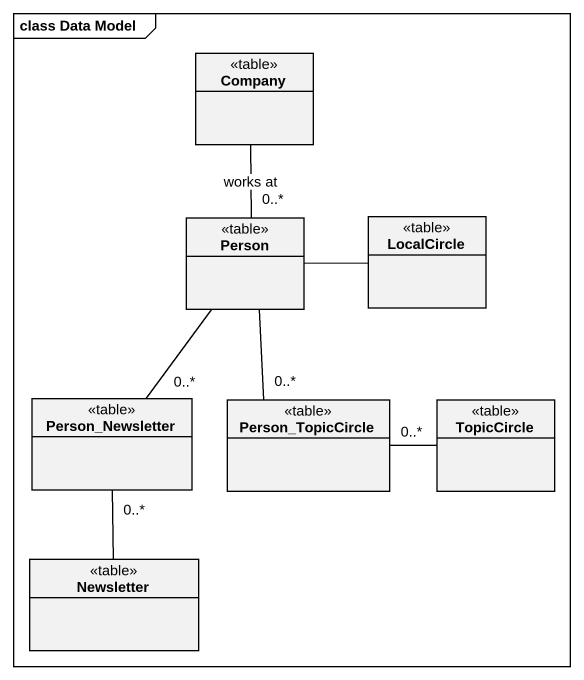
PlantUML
@startuml
mainframe class Data Model
hide circle
hide empty members
class Company <<table>>
class "Person" as Person_ <<table>>
class LocalCircle <<table>>
class Person_Newsletter <<table>>
class Person_TopicCircle <<table>>
class TopicCircle <<table>>
class Newsletter <<table>>
Person_ "0..*" -up- Company : works at
Person_ -right- LocalCircle
Person_ -- "0..*" Person_Newsletter
Person_ -- "0..*" Person_TopicCircle
TopicCircle -left- "0..*" Person_TopicCircle
Newsletter -up- "0..*" Person_Newsletter
@enduml
